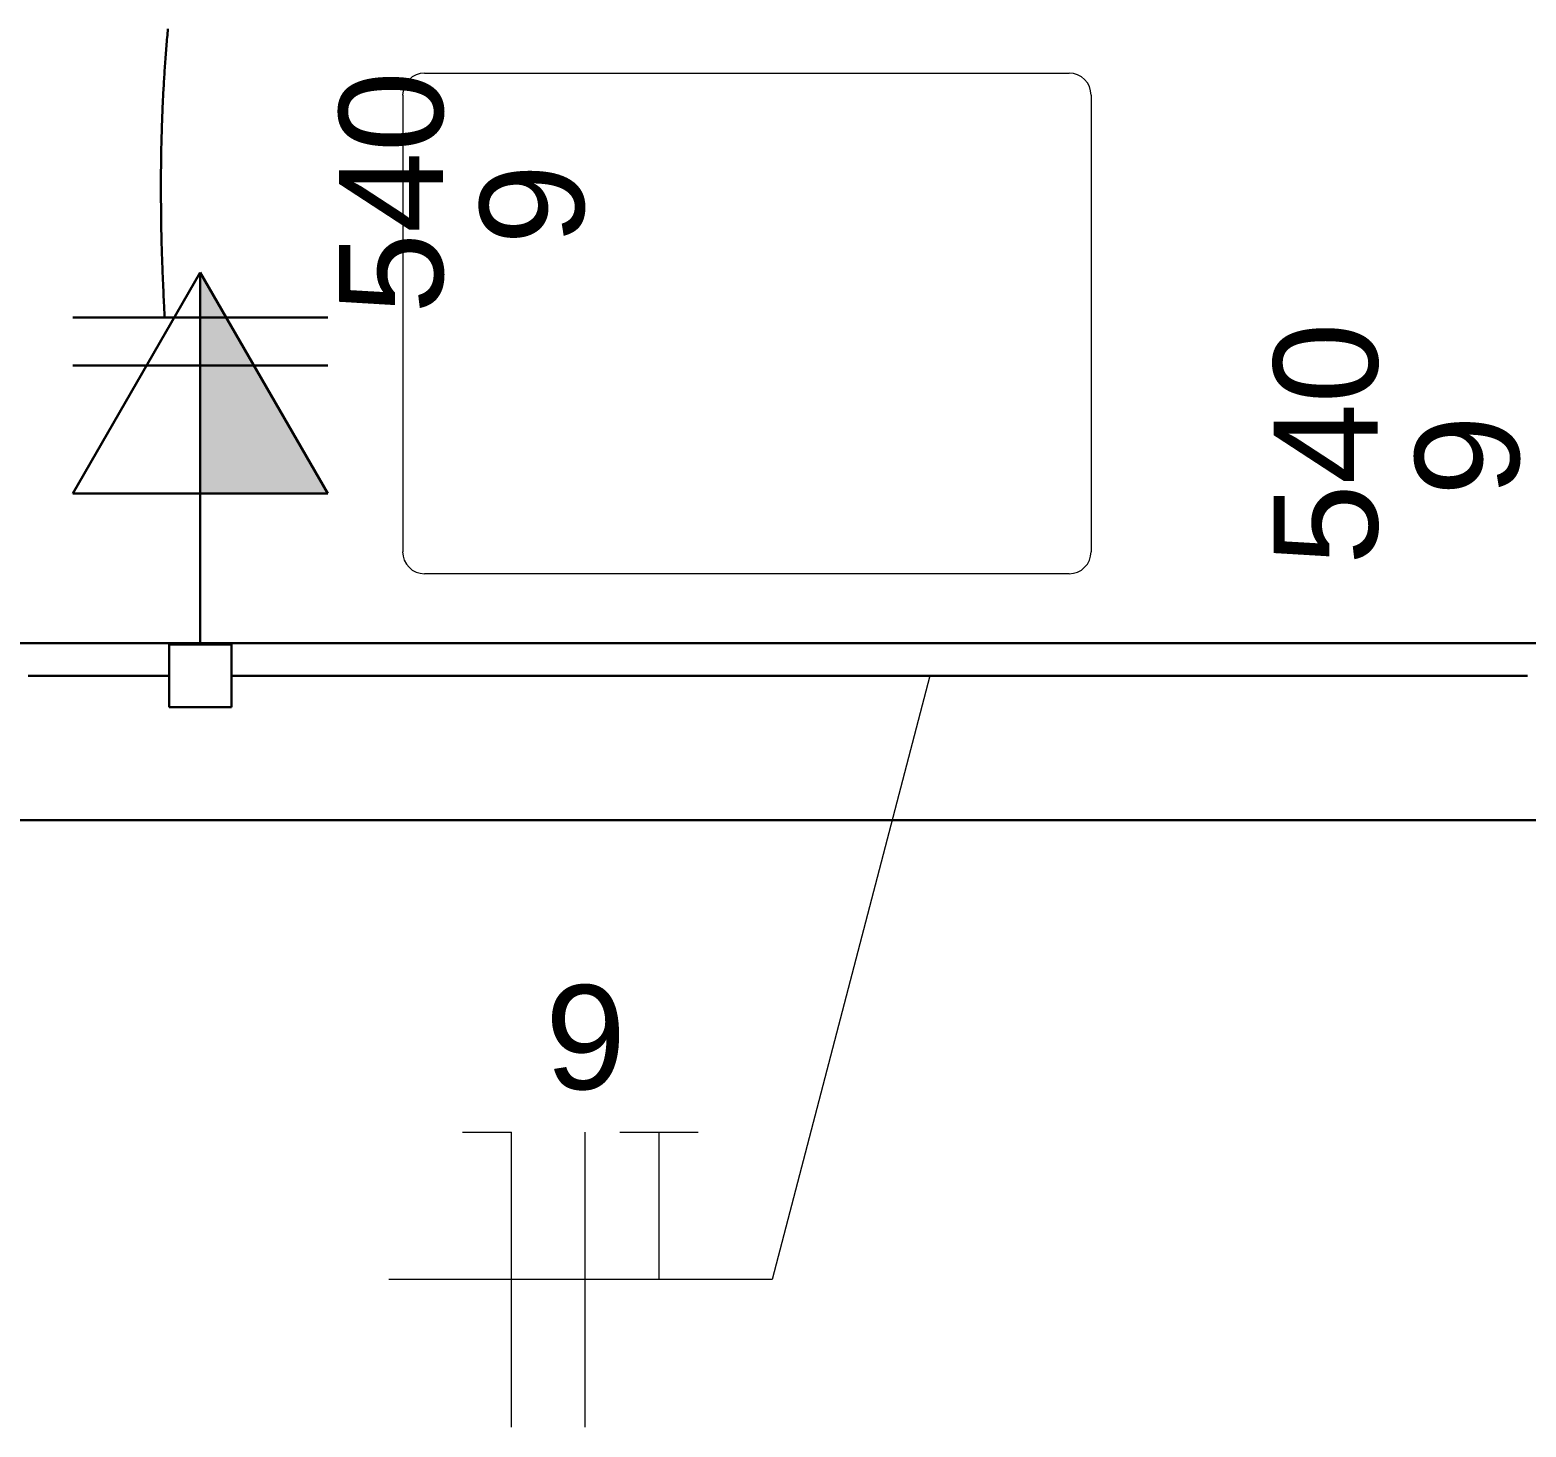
# Model space of a CAD drawing. Header units: millimetres. Extents: x 0 to 55.3, y 20.8 to 61.4.
# Drawn here: x 2.729 to 3.998, y 38.711 to 39.895 of the extents above; entities that cross this region are included whole.
import ezdxf

# ---------------------------------------------------------------- set-up
doc = ezdxf.new("R2010")
doc.units = ezdxf.units.MM
for name, color, linetype, lineweight in [('ARQ_-_ALV_5', 1, 'Continuous', 30), ('BLOCOS_STUDIO', 174, 'Continuous', 5), ('EL-Condutos', 4, 'Continuous', 30), ('EL-Fios', 2, 'Continuous', 20), ('EL-Textos_fios', 2, 'Continuous', 20), ('EL-Textos_pontos', 2, 'Continuous', 30), ('P-SIMBOL', 3, 'Continuous', 30)]:
    doc.layers.add(name, color=color, linetype=linetype, lineweight=lineweight)
doc.styles.add('Arial', font='Arial')

msp = doc.modelspace()

# ---------------------------------------------------------------- hatches: boundary and pattern name
at = {"layer": 'P-SIMBOL', "linetype": 'Continuous'}
msp.add_hatch(color=256, dxfattribs=at).paths.add_polyline_path([(2.873302, 39.502299), (2.873302, 39.689849), (2.981552, 39.502349)])

# ---------------------------------------------------------------- linework, layer by layer
at = {"layer": 'ARQ_-_ALV_5'}
for p, q in [((1.650002, 39.375499), (4.648502, 39.375499)), ((1.650002, 39.225499), (4.798502, 39.225499))]:
    msp.add_line(p, q, dxfattribs=at)
at = {"layer": 'BLOCOS_STUDIO', "color": 8}
for p, q in [((3.610002, 39.858499), (3.063502, 39.858499)), ((3.045002, 39.839999), (3.045002, 39.452999)), ((3.629002, 39.452999), (3.629002, 39.839999)), ((3.063502, 39.434499), (3.610002, 39.434499))]:
    msp.add_line(p, q, dxfattribs=at)
for centre, start, end in [((3.063502, 39.839999), 90, 180), ((3.610002, 39.839999), 0, 90), ((3.063502, 39.452999), 180, 270), ((3.610002, 39.452999), 270, 0)]:
    msp.add_arc(centre, 0.018693, start, end, dxfattribs=at)
at = {"layer": 'EL-Condutos', "linetype": 'Continuous', "flags": 128}
for points in [[(2.845863, 39.896252), (2.845692, 39.894439), (2.845524, 39.892625), (2.845359, 39.890811), (2.845193, 39.888957), (2.84503, 39.887103), (2.844869, 39.885249), (2.844712, 39.883394), (2.844557, 39.88154), (2.844405, 39.879685), (2.844255, 39.87783), (2.844109, 39.875974), (2.843965, 39.874119), (2.843824, 39.872262), (2.843685, 39.870406), (2.84355, 39.868549), (2.843417, 39.866692), (2.843286, 39.864834), (2.843159, 39.862976), (2.843034, 39.861118), (2.842912, 39.859259), (2.842792, 39.857399), (2.842675, 39.855539), (2.84256, 39.853678), (2.842446, 39.851772), (2.842334, 39.849865), (2.842225, 39.847957), (2.842119, 39.846049), (2.842015, 39.844141), (2.841914, 39.842233), (2.841815, 39.840325), (2.841719, 39.838417), (2.841626, 39.83651), (2.841535, 39.834602), (2.841447, 39.832695), (2.841362, 39.830789), (2.841279, 39.828884), (2.841198, 39.826979), (2.84112, 39.825075), (2.841044, 39.823172), (2.840971, 39.82127), (2.8409, 39.81937), (2.840832, 39.81747), (2.840766, 39.815573), (2.840701, 39.813626), (2.840638, 39.81168), (2.840577, 39.809735), (2.84052, 39.80779), (2.840464, 39.805846), (2.840412, 39.803901), (2.840362, 39.801956), (2.840314, 39.800009), (2.840269, 39.798061), (2.840226, 39.79611), (2.840186, 39.794158), (2.840149, 39.792203), (2.840114, 39.790244), (2.840082, 39.788282), (2.840053, 39.786317), (2.840026, 39.784347), (2.840001, 39.782372), (2.83998, 39.780392), (2.839961, 39.778407), (2.839944, 39.776416), (2.83993, 39.774361), (2.839919, 39.772302), (2.83991, 39.770239), (2.839903, 39.768174), (2.839899, 39.766109), (2.839898, 39.764044), (2.839898, 39.761983), (2.839901, 39.759926), (2.839906, 39.757874), (2.839913, 39.75583), (2.839921, 39.753794), (2.839931, 39.751769), (2.839943, 39.749756), (2.839957, 39.747757), (2.839972, 39.745772), (2.839988, 39.743804), (2.840005, 39.741855), (2.840024, 39.739925), (2.840044, 39.738016), (2.840064, 39.73613), (2.840086, 39.734211), (2.84011, 39.732312), (2.840135, 39.730427), (2.840162, 39.728549), (2.84019, 39.726673), (2.840222, 39.724793), (2.840256, 39.722903), (2.840293, 39.720996), (2.840334, 39.719066), (2.840378, 39.717109), (2.840427, 39.715116), (2.84048, 39.713083), (2.840537, 39.711004), (2.840599, 39.708872), (2.840667, 39.706681), (2.84074, 39.704426), (2.840819, 39.7021), (2.840904, 39.699698), (2.840996, 39.697212), (2.841095, 39.694638), (2.841204, 39.691888), (2.841319, 39.68906), (2.841439, 39.686179), (2.841563, 39.683268), (2.841689, 39.680351), (2.841817, 39.67745), (2.841944, 39.67459), (2.842071, 39.671795), (2.842194, 39.669087), (2.842313, 39.666491), (2.842427, 39.664031), (2.842535, 39.661729), (2.842635, 39.659609), (2.842725, 39.657695), (2.842805, 39.656011), (2.842874, 39.654581), (2.842929, 39.653427), (2.84297, 39.652573), (2.842996, 39.652044), (2.843005, 39.651862)], [(2.846304, 39.347799), (2.846139, 39.347799), (2.845659, 39.347799), (2.844884, 39.347799), (2.843837, 39.347799), (2.84254, 39.347799), (2.841012, 39.347799), (2.839277, 39.347799), (2.837355, 39.347799), (2.835268, 39.347799), (2.833038, 39.347799), (2.830686, 39.347799), (2.828233, 39.347799), (2.825702, 39.347799), (2.823113, 39.347799), (2.820488, 39.347799), (2.817849, 39.347799), (2.815217, 39.347799), (2.812614, 39.347799), (2.81006, 39.347799), (2.807579, 39.347799), (2.80533, 39.347799), (2.803159, 39.347799), (2.801058, 39.347799), (2.799024, 39.347799), (2.797052, 39.347799), (2.795135, 39.347799), (2.793269, 39.347799), (2.791448, 39.347799), (2.789667, 39.347799), (2.787922, 39.347799), (2.786205, 39.347799), (2.784514, 39.347799), (2.782842, 39.347799), (2.781183, 39.347799), (2.779534, 39.347799), (2.777887, 39.347799), (2.77624, 39.347799), (2.774585, 39.347799), (2.772918, 39.347799), (2.771233, 39.347799), (2.769632, 39.347799), (2.768011, 39.347799), (2.766373, 39.347799), (2.764719, 39.347799), (2.763051, 39.347799), (2.761368, 39.347799), (2.759673, 39.347799), (2.757967, 39.347799), (2.756252, 39.347799), (2.754527, 39.347799), (2.752796, 39.347799), (2.751059, 39.347799), (2.749316, 39.347799), (2.747571, 39.347799), (2.745823, 39.347799), (2.744075, 39.347799), (2.742327, 39.347799), (2.74058, 39.347799), (2.738837, 39.347799), (2.737098, 39.347799), (2.735467, 39.347799), (2.733841, 39.347799), (2.73222, 39.347799), (2.730602, 39.347799), (2.728988, 39.347799), (2.727377, 39.347799)], [(2.899727, 39.347799), (2.899967, 39.347799), (2.900666, 39.347799), (2.901792, 39.347799), (2.903315, 39.347799), (2.905203, 39.347799), (2.907425, 39.347799), (2.909949, 39.347799), (2.912744, 39.347799), (2.91578, 39.347799), (2.919024, 39.347799), (2.922445, 39.347799), (2.926013, 39.347799), (2.929695, 39.347799), (2.93346, 39.347799), (2.937278, 39.347799), (2.941117, 39.347799), (2.944945, 39.347799), (2.948732, 39.347799), (2.952445, 39.347799), (2.956055, 39.347799), (2.959323, 39.347799), (2.962479, 39.347799), (2.965531, 39.347799), (2.968487, 39.347799), (2.971354, 39.347799), (2.97414, 39.347799), (2.976853, 39.347799), (2.979499, 39.347799), (2.982087, 39.347799), (2.984625, 39.347799), (2.987119, 39.347799), (2.989578, 39.347799), (2.992008, 39.347799), (2.994419, 39.347799), (2.996816, 39.347799), (2.999209, 39.347799), (3.001604, 39.347799), (3.00401, 39.347799), (3.006433, 39.347799), (3.008881, 39.347799), (3.011207, 39.347799), (3.013561, 39.347799), (3.015939, 39.347799), (3.018341, 39.347799), (3.020765, 39.347799), (3.023208, 39.347799), (3.02567, 39.347799), (3.028147, 39.347799), (3.030639, 39.347799), (3.033143, 39.347799), (3.035657, 39.347799), (3.038181, 39.347799), (3.040711, 39.347799), (3.043245, 39.347799), (3.045783, 39.347799), (3.048323, 39.347799), (3.050861, 39.347799), (3.053397, 39.347799), (3.055929, 39.347799), (3.058455, 39.347799), (3.060821, 39.347799), (3.06318, 39.347799), (3.065533, 39.347799), (3.06788, 39.347799), (3.070222, 39.347799), (3.072559, 39.347799), (3.074892, 39.347799), (3.077221, 39.347799), (3.079546, 39.347799), (3.081868, 39.347799), (3.084188, 39.347799), (3.086506, 39.347799), (3.088822, 39.347799), (3.091137, 39.347799), (3.093451, 39.347799), (3.095764, 39.347799), (3.098078, 39.347799), (3.100393, 39.347799), (3.102708, 39.347799), (3.105026, 39.347799), (3.107207, 39.347799), (3.109391, 39.347799), (3.111575, 39.347799), (3.113762, 39.347799), (3.115949, 39.347799), (3.118138, 39.347799), (3.120328, 39.347799), (3.122519, 39.347799), (3.12471, 39.347799), (3.126902, 39.347799), (3.129095, 39.347799), (3.131289, 39.347799), (3.133483, 39.347799), (3.135677, 39.347799), (3.137871, 39.347799), (3.140066, 39.347799), (3.14226, 39.347799), (3.144454, 39.347799), (3.146648, 39.347799), (3.148842, 39.347799), (3.15091, 39.347799), (3.152977, 39.347799), (3.155044, 39.347799), (3.157111, 39.347799), (3.159177, 39.347799), (3.161243, 39.347799), (3.163309, 39.347799), (3.165375, 39.347799), (3.16744, 39.347799), (3.169505, 39.347799), (3.17157, 39.347799), (3.173635, 39.347799), (3.1757, 39.347799), (3.177765, 39.347799), (3.17983, 39.347799), (3.181894, 39.347799), (3.183959, 39.347799), (3.186024, 39.347799), (3.188089, 39.347799), (3.190154, 39.347799), (3.192106, 39.347799), (3.194058, 39.347799), (3.196011, 39.347799), (3.197963, 39.347799), (3.199916, 39.347799), (3.201868, 39.347799), (3.203821, 39.347799), (3.205774, 39.347799), (3.207727, 39.347799), (3.20968, 39.347799), (3.211633, 39.347799), (3.213585, 39.347799), (3.215538, 39.347799), (3.217491, 39.347799), (3.219444, 39.347799), (3.221397, 39.347799), (3.22335, 39.347799), (3.225303, 39.347799), (3.227256, 39.347799), (3.229209, 39.347799), (3.231062, 39.347799), (3.232915, 39.347799), (3.234767, 39.347799), (3.23662, 39.347799), (3.238472, 39.347799), (3.240325, 39.347799), (3.242177, 39.347799), (3.24403, 39.347799), (3.245882, 39.347799), (3.247735, 39.347799), (3.249587, 39.347799), (3.251439, 39.347799), (3.253292, 39.347799), (3.255144, 39.347799), (3.256997, 39.347799), (3.258849, 39.347799), (3.260702, 39.347799), (3.262554, 39.347799), (3.264406, 39.347799), (3.266259, 39.347799), (3.268023, 39.347799), (3.269788, 39.347799), (3.271553, 39.347799), (3.273317, 39.347799), (3.275082, 39.347799), (3.276846, 39.347799), (3.278611, 39.347799), (3.280376, 39.347799), (3.28214, 39.347799), (3.283905, 39.347799), (3.285669, 39.347799), (3.287434, 39.347799), (3.289199, 39.347799), (3.290963, 39.347799), (3.292728, 39.347799), (3.294492, 39.347799), (3.296257, 39.347799), (3.298022, 39.347799), (3.299786, 39.347799), (3.301551, 39.347799), (3.30324, 39.347799), (3.304929, 39.347799), (3.306619, 39.347799), (3.308308, 39.347799), (3.309997, 39.347799), (3.311686, 39.347799), (3.313375, 39.347799), (3.315065, 39.347799), (3.316754, 39.347799), (3.318443, 39.347799), (3.320132, 39.347799), (3.321821, 39.347799), (3.323511, 39.347799), (3.3252, 39.347799), (3.326889, 39.347799), (3.328578, 39.347799), (3.330267, 39.347799), (3.331957, 39.347799), (3.333646, 39.347799), (3.335335, 39.347799), (3.336961, 39.347799), (3.338587, 39.347799), (3.340214, 39.347799), (3.34184, 39.347799), (3.343466, 39.347799), (3.345092, 39.347799), (3.346719, 39.347799), (3.348345, 39.347799), (3.349971, 39.347799), (3.351597, 39.347799), (3.353224, 39.347799), (3.35485, 39.347799), (3.356476, 39.347799), (3.358103, 39.347799), (3.359729, 39.347799), (3.361355, 39.347799), (3.362981, 39.347799), (3.364608, 39.347799), (3.366234, 39.347799), (3.36786, 39.347799), (3.369436, 39.347799), (3.371012, 39.347799), (3.372587, 39.347799), (3.374163, 39.347799), (3.375739, 39.347799), (3.377315, 39.347799), (3.37889, 39.347799), (3.380466, 39.347799), (3.382042, 39.347799), (3.383618, 39.347799), (3.385194, 39.347799), (3.386769, 39.347799), (3.388345, 39.347799), (3.389921, 39.347799), (3.391497, 39.347799), (3.393072, 39.347799), (3.394648, 39.347799), (3.396224, 39.347799), (3.3978, 39.347799), (3.399375, 39.347799), (3.400913, 39.347799), (3.402451, 39.347799), (3.403989, 39.347799), (3.405526, 39.347799), (3.407064, 39.347799), (3.408602, 39.347799), (3.41014, 39.347799), (3.411677, 39.347799), (3.413215, 39.347799), (3.414753, 39.347799), (3.416291, 39.347799), (3.417828, 39.347799), (3.419366, 39.347799), (3.420904, 39.347799), (3.422442, 39.347799), (3.423979, 39.347799), (3.425517, 39.347799), (3.427055, 39.347799), (3.428593, 39.347799), (3.43013, 39.347799), (3.431643, 39.347799), (3.433155, 39.347799), (3.434667, 39.347799), (3.436179, 39.347799), (3.437691, 39.347799), (3.439204, 39.347799), (3.440716, 39.347799), (3.442228, 39.347799), (3.44374, 39.347799), (3.445252, 39.347799), (3.446765, 39.347799), (3.448277, 39.347799), (3.449789, 39.347799), (3.451301, 39.347799), (3.452813, 39.347799), (3.454325, 39.347799), (3.455838, 39.347799), (3.45735, 39.347799), (3.458862, 39.347799), (3.460374, 39.347799), (3.461873, 39.347799), (3.463372, 39.347799), (3.464871, 39.347799), (3.46637, 39.347799), (3.46787, 39.347799), (3.469369, 39.347799), (3.470868, 39.347799), (3.472367, 39.347799), (3.473866, 39.347799), (3.475365, 39.347799), (3.476864, 39.347799), (3.478363, 39.347799), (3.479862, 39.347799), (3.481361, 39.347799), (3.48286, 39.347799), (3.484359, 39.347799), (3.485859, 39.347799), (3.487358, 39.347799), (3.488857, 39.347799), (3.490356, 39.347799), (3.491854, 39.347799), (3.493353, 39.347799), (3.494851, 39.347799), (3.49635, 39.347799), (3.497848, 39.347799), (3.499346, 39.347799), (3.500845, 39.347799), (3.502343, 39.347799), (3.503842, 39.347799), (3.50534, 39.347799), (3.506839, 39.347799), (3.508337, 39.347799), (3.509835, 39.347799), (3.511334, 39.347799), (3.512832, 39.347799), (3.514331, 39.347799), (3.515829, 39.347799), (3.517328, 39.347799), (3.518826, 39.347799), (3.520325, 39.347799), (3.521835, 39.347799), (3.523345, 39.347799), (3.524855, 39.347799), (3.526366, 39.347799), (3.527876, 39.347799), (3.529386, 39.347799), (3.530896, 39.347799), (3.532407, 39.347799), (3.533917, 39.347799), (3.535427, 39.347799), (3.536937, 39.347799), (3.538448, 39.347799), (3.539958, 39.347799), (3.541468, 39.347799), (3.542978, 39.347799), (3.544489, 39.347799), (3.545999, 39.347799), (3.547509, 39.347799), (3.549019, 39.347799), (3.55053, 39.347799), (3.552064, 39.347799), (3.553599, 39.347799), (3.555133, 39.347799), (3.556668, 39.347799), (3.558202, 39.347799), (3.559737, 39.347799), (3.561271, 39.347799), (3.562806, 39.347799), (3.56434, 39.347799), (3.565875, 39.347799), (3.567409, 39.347799), (3.568944, 39.347799), (3.570479, 39.347799), (3.572013, 39.347799), (3.573548, 39.347799), (3.575082, 39.347799), (3.576617, 39.347799), (3.578151, 39.347799), (3.579686, 39.347799), (3.58122, 39.347799), (3.582792, 39.347799), (3.584363, 39.347799), (3.585934, 39.347799), (3.587505, 39.347799), (3.589077, 39.347799), (3.590648, 39.347799), (3.592219, 39.347799), (3.59379, 39.347799), (3.595362, 39.347799), (3.596933, 39.347799), (3.598504, 39.347799), (3.600075, 39.347799), (3.601647, 39.347799), (3.603218, 39.347799), (3.604789, 39.347799), (3.606361, 39.347799), (3.607932, 39.347799), (3.609503, 39.347799), (3.611074, 39.347799), (3.612646, 39.347799), (3.614266, 39.347799), (3.615887, 39.347799), (3.617507, 39.347799), (3.619127, 39.347799), (3.620748, 39.347799), (3.622368, 39.347799), (3.623989, 39.347799), (3.625609, 39.347799), (3.62723, 39.347799), (3.62885, 39.347799), (3.630471, 39.347799), (3.632091, 39.347799), (3.633712, 39.347799), (3.635332, 39.347799), (3.636953, 39.347799), (3.638573, 39.347799), (3.640194, 39.347799), (3.641814, 39.347799), (3.643434, 39.347799), (3.645055, 39.347799), (3.646737, 39.347799), (3.648419, 39.347799), (3.650101, 39.347799), (3.651783, 39.347799), (3.653466, 39.347799), (3.655148, 39.347799), (3.65683, 39.347799), (3.658512, 39.347799), (3.660194, 39.347799), (3.661876, 39.347799), (3.663558, 39.347799), (3.66524, 39.347799), (3.666922, 39.347799), (3.668605, 39.347799), (3.670287, 39.347799), (3.671969, 39.347799), (3.673651, 39.347799), (3.675333, 39.347799), (3.677015, 39.347799), (3.678697, 39.347799), (3.680454, 39.347799), (3.68221, 39.347799), (3.683966, 39.347799), (3.685722, 39.347799), (3.687479, 39.347799), (3.689235, 39.347799), (3.690991, 39.347799), (3.692747, 39.347799), (3.694504, 39.347799), (3.69626, 39.347799), (3.698016, 39.347799), (3.699772, 39.347799), (3.701529, 39.347799), (3.703285, 39.347799), (3.705041, 39.347799), (3.706797, 39.347799), (3.708554, 39.347799), (3.71031, 39.347799), (3.712066, 39.347799), (3.713822, 39.347799), (3.715665, 39.347799), (3.717508, 39.347799), (3.71935, 39.347799), (3.721193, 39.347799), (3.723036, 39.347799), (3.724879, 39.347799), (3.726722, 39.347799), (3.728564, 39.347799), (3.730407, 39.347799), (3.73225, 39.347799), (3.734093, 39.347799), (3.735935, 39.347799), (3.737778, 39.347799), (3.739621, 39.347799), (3.741464, 39.347799), (3.743307, 39.347799), (3.74515, 39.347799), (3.746993, 39.347799), (3.748836, 39.347799), (3.750678, 39.347799), (3.752621, 39.347799), (3.754563, 39.347799), (3.756505, 39.347799), (3.758447, 39.347799), (3.760389, 39.347799), (3.762331, 39.347799), (3.764273, 39.347799), (3.766215, 39.347799), (3.768157, 39.347799), (3.770099, 39.347799), (3.772041, 39.347799), (3.773983, 39.347799), (3.775925, 39.347799), (3.777866, 39.347799), (3.779808, 39.347799), (3.78175, 39.347799), (3.783691, 39.347799), (3.785633, 39.347799), (3.787574, 39.347799), (3.789516, 39.347799), (3.791568, 39.347799), (3.793621, 39.347799), (3.795673, 39.347799), (3.797726, 39.347799), (3.799778, 39.347799), (3.801831, 39.347799), (3.803883, 39.347799), (3.805936, 39.347799), (3.807989, 39.347799), (3.810041, 39.347799), (3.812094, 39.347799), (3.814148, 39.347799), (3.816201, 39.347799), (3.818255, 39.347799), (3.820308, 39.347799), (3.822363, 39.347799), (3.824417, 39.347799), (3.826472, 39.347799), (3.828527, 39.347799), (3.830583, 39.347799), (3.832763, 39.347799), (3.834943, 39.347799), (3.837124, 39.347799), (3.839305, 39.347799), (3.841486, 39.347799), (3.843666, 39.347799), (3.845847, 39.347799), (3.848027, 39.347799), (3.850207, 39.347799), (3.852387, 39.347799), (3.854566, 39.347799), (3.856744, 39.347799), (3.858921, 39.347799), (3.861097, 39.347799), (3.863272, 39.347799), (3.865447, 39.347799), (3.867619, 39.347799), (3.869791, 39.347799), (3.871961, 39.347799), (3.874129, 39.347799), (3.876431, 39.347799), (3.878732, 39.347799), (3.881032, 39.347799), (3.883331, 39.347799), (3.88563, 39.347799), (3.887929, 39.347799), (3.89023, 39.347799), (3.892531, 39.347799), (3.894834, 39.347799), (3.897139, 39.347799), (3.899446, 39.347799), (3.901757, 39.347799), (3.904071, 39.347799), (3.906389, 39.347799), (3.908711, 39.347799), (3.911038, 39.347799), (3.913371, 39.347799), (3.915709, 39.347799), (3.918053, 39.347799), (3.920403, 39.347799), (3.922913, 39.347799), (3.925428, 39.347799), (3.927948, 39.347799), (3.93047, 39.347799), (3.932993, 39.347799), (3.935514, 39.347799), (3.938033, 39.347799), (3.940546, 39.347799), (3.943053, 39.347799), (3.945551, 39.347799), (3.948039, 39.347799), (3.950514, 39.347799), (3.952976, 39.347799), (3.955421, 39.347799), (3.957849, 39.347799), (3.960257, 39.347799), (3.962643, 39.347799), (3.965006, 39.347799), (3.967344, 39.347799), (3.969655, 39.347799), (3.972088, 39.347799), (3.974495, 39.347799), (3.976884, 39.347799), (3.979264, 39.347799), (3.981641, 39.347799), (3.984023, 39.347799), (3.986417, 39.347799), (3.988832, 39.347799), (3.991275, 39.347799), (3.993752, 39.347799), (3.996273, 39.347799), (3.998844, 39.347799)]]:
    msp.add_lwpolyline(points, dxfattribs=at)
at = {"layer": 'EL-Fios'}
for p, q in [((3.095617, 38.960949), (3.137282, 38.960949)), ((3.137282, 38.710949), (3.137282, 38.960949)), ((3.199782, 38.710949), (3.199782, 38.960949)), ((3.228952, 38.960949), (3.295617, 38.960949)), ((3.262282, 38.835949), (3.262282, 38.960949))]:
    msp.add_line(p, q, dxfattribs=at)
at = {"layer": 'EL-Textos_fios'}
for p, q in [((3.491902, 39.347799), (3.358117, 38.835949)), ((3.358117, 38.835949), (3.033117, 38.835949))]:
    msp.add_line(p, q, dxfattribs=at)
at = {"layer": 'P-SIMBOL'}
for p, q in [((2.765052, 39.502349), (2.873302, 39.689849)), ((2.873302, 39.689849), (2.873302, 39.502349)), ((2.873302, 39.689849), (2.981552, 39.502349)), ((2.981552, 39.651449), (2.765052, 39.651449)), ((2.981552, 39.610749), (2.765052, 39.610749)), ((2.981552, 39.502349), (2.765052, 39.502349)), ((2.873302, 39.502349), (2.873302, 39.374299)), ((2.846787, 39.374299), (2.899817, 39.374299)), ((2.846787, 39.321299), (2.846787, 39.374299)), ((2.899817, 39.374299), (2.899817, 39.321299)), ((2.899817, 39.321299), (2.846787, 39.321299))]:
    msp.add_line(p, q, dxfattribs=at)

# ---------------------------------------------------------------- texts
at = {"layer": 'EL-Textos_fios', "insert": (3.200002, 38.996121), "char_height": 0.08825, "width": 0.1059, "attachment_point": 8, "line_spacing_factor": 0.798, "style": 'Arial'}
msp.add_mtext('9', dxfattribs=at)
at = {"layer": 'EL-Textos_pontos', "char_height": 0.08825, "attachment_point": 8, "rotation": 90.00021, "line_spacing_factor": 0.798, "style": 'Arial'}
for s, insert, width in [('540', (3.080379, 39.757499), 0.3177), ('9', (3.199879, 39.747499), 0.1059), ('540', (3.872879, 39.544499), 0.3177), ('9', (3.992879, 39.534499), 0.1059)]:
    msp.add_mtext(s, dxfattribs=dict(at, insert=insert, width=width))

doc.saveas('drawing.dxf')
